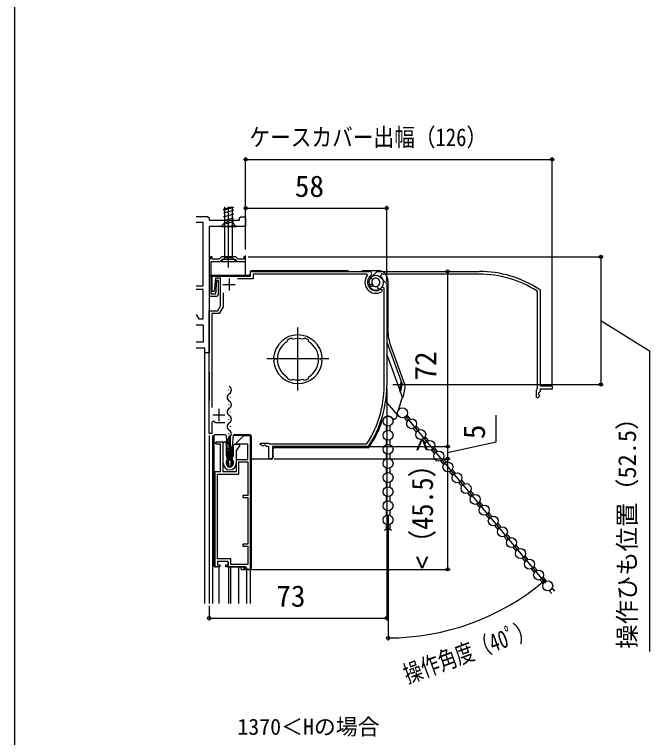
# Model space of a CAD drawing. Units: millimetres, scale not verified. Extents: x -525 to 525, y -783 to 778.
# Drawn here: x -525 to -264, y -374.3 to -77.1 of the extents above; entities that cross this region are included whole.
import ezdxf
from ezdxf.enums import TextEntityAlignment as Align

# ---------------------------------------------------------------- set-up
doc = ezdxf.new("R2010")
doc.units = ezdxf.units.MM
doc.header["$LTSCALE"] = 4
for name, color, linetype in [('0-2_USER1', 3, 'Continuous'), ('0-3_YKK_11', 7, 'Continuous'), ('0-4_YKK_11E', 7, 'Continuous'), ('0-5_YKK_12', 2, 'Continuous'), ('0-6_YKK_13', 4, 'Continuous'), ('0-8_YKK_D', 6, 'Continuous'), ('0-9_YKK_ZWAK', 7, 'Continuous')]:
    doc.layers.add(name, color=color, linetype=linetype)
doc.styles.add('ＭＳ ゴシック', font='')
doc.styles.get('ＭＳ ゴシック').set_extended_font_data('MS Gothic')

msp = doc.modelspace()

# ---------------------------------------------------------------- linework, layer by layer
at = {"layer": '0-3_YKK_11'}
for p, q in [((-436.8, -185.6), (-436.8, -190.6)), ((-374.52, -185.22), (-372, -187.74)), ((-439.3, -188.1), (-434.3, -188.1)), ((-372, -187.74), (-372, -229.7)), ((-398.715, -218.3), (-398.905, -218.506)), ((-398.526, -218.086), (-398.715, -218.3)), ((-406.466, -227.053), (-406.118, -227.227)), ((-441, -239.2), (-441, -244.2)), ((-443.5, -241.7), (-438.5, -241.7)), ((-438.6, -244.9), (-441.21, -244.9))]:
    msp.add_line(p, q, dxfattribs=at)
for points in [[(-441.1, -191.9), (-441.1, -186.5), (-441.9, -186.5), (-442.381, -192), (-444.1, -192), (-444.1, -178.6), (-440.4, -178.6), (-439.5, -177.7), (-434.5, -177.7), (-433.6, -178.6), (-430, -178.6), (-430, -176.7), (-430.8, -176.7), (-430.8, -177.7), (-433.086, -177.7), (-434.086, -176.7), (-439.914, -176.7), (-440.914, -177.7), (-443.7, -177.7), (-443.7, -176.7), (-444.5, -176.7), (-444.5, -177.408), (-444.75, -177.704), (-445, -178)], [(-445, -178), (-445, -192.9), (-442.1, -192.9)], [(-443.126, -244.329), (-443.9, -244.747), (-443.9, -249.4), (-445, -249.4), (-445, -198.9), (-441.455, -198.9), (-440.3, -196.9), (-440.3, -185.5), (-442.419, -185.5), (-442.9, -191), (-443.7, -191), (-443.7, -184.6), (-428, -184.6), (-428, -182.7), (-379.166, -182.7)], [(-379.936, -184.294), (-380.165, -183.8), (-426.9, -183.8), (-426.9, -185.7), (-433.401, -185.7)], [(-377.624, -185.924), (-378.015, -185.929), (-378.22, -185.757), (-378.202, -184.977)], [(-379.252, -188.832), (-378.993, -188.107), (-378.358, -187.876), (-377.992, -188.014)], [(-374.478, -189.934), (-374, -190.175), (-374, -190.778), (-374.143, -191.033)], [(-373.1, -229.7), (-373.1, -189.498), (-373.992, -189.187)], [(-439.2, -191.499), (-439.2, -197.195), (-440.82, -200), (-443.9, -200), (-443.9, -238.653)], [(-412.845, -210.919), (-412.933, -211.172), (-412.907, -211.233), (-413.024, -211.604)], [(-410.534, -210.547), (-410.882, -210.373), (-410.908, -210.312), (-411.151, -210.199)], [(-405.849, -210.199), (-406.092, -210.312), (-406.118, -210.373), (-406.466, -210.547)], [(-403.976, -211.604), (-404.093, -211.233), (-404.067, -211.172), (-404.155, -210.919)], [(-418.095, -218.506), (-418.285, -218.3), (-418.474, -218.086)], [(-418.474, -219.514), (-418.285, -219.3), (-418.095, -219.094)], [(-398.905, -219.094), (-398.715, -219.3), (-398.526, -219.514)], [(-413.024, -225.996), (-412.907, -226.367), (-412.933, -226.428), (-412.845, -226.681)], [(-411.151, -227.401), (-410.908, -227.288), (-410.882, -227.227), (-410.534, -227.053)], [(-406.118, -227.227), (-406.092, -227.288), (-405.849, -227.401)], [(-404.155, -226.681), (-404.067, -226.428), (-404.093, -226.367), (-403.976, -225.996)], [(-379.434, -254.475), (-379.852, -254.7), (-419, -254.7), (-419, -259.7), (-420.4, -259.7), (-420.4, -254.7), (-421.4, -254.7), (-422, -254.1), (-422.4, -254.1), (-422.845, -254.545), (-424.053, -253.915), (-423.902, -253.3), (-420.65, -253.3), (-420.39, -253.45), (-420.13, -253.6), (-380.449, -253.6), (-380.028, -253.37)]]:
    msp.add_lwpolyline(points, dxfattribs=at)
for points in [[(-428.031, -250.2), (-428.031, -305.2), (-429.031, -305.2), (-430.031, -304.2), (-438.131, -304.2), (-438.131, -303.3), (-437.131, -303.3), (-437.131, -302), (-441.531, -302), (-441.531, -303.3), (-440.531, -303.3), (-440.531, -304.2), (-442.531, -304.2), (-442.531, -265), (-440.331, -265), (-440.331, -253.7), (-442.031, -253.7), (-442.531, -253.2), (-442.031, -252.7), (-439.331, -252.7), (-439.331, -265), (-433.731, -265), (-433.731, -260), (-429.031, -260), (-429.031, -253.7), (-433.731, -253.7), (-433.731, -253.2), (-430.731, -250.2)], [(-441.531, -300.8), (-441.531, -266), (-432.731, -266), (-432.731, -261), (-429.031, -261), (-429.031, -274.8), (-431.131, -274.8), (-431.131, -275.6), (-429.031, -275.6), (-429.031, -294.8), (-431.131, -294.8), (-431.131, -295.6), (-429.031, -295.6), (-429.031, -303.2), (-436.131, -303.2), (-436.131, -300.8)]]:
    msp.add_lwpolyline(points, close=True, dxfattribs=at)
for centre, radius, start, end in [((-376.5, -187.2), 4.5, 139.77181, 301.58815), ((-379.166, -183.7), 1, 307.30177, 90), ((-376.5, -187.2), 3.4, 127.30179, 306.48374), ((-376.5, -187.2), 2.8, 44.99999, 127.44415), ((-376.5, -187.2), 1.7, 208.62695, 131.37309), ((-376.5, -187.2), 3.2, 210.67194, 321.60832), ((-442.1, -191.9), 1, 270.00001, 359.99999), ((-408.5, -218.8), 10, 4.09604, 175.90396), ((-408.5, -218.8), 9, 107.12992, 118.87005), ((-408.5, -218.8), 8.5, 76.15413, 103.84587), ((-408.5, -218.8), 9, 61.12994, 72.87007), ((-408.5, -218.8), 8.5, 122.15412, 237.84588), ((-408.5, -218.8), 8.5, 302.15412, 57.84588), ((-408.5, -218.8), 10, 184.09604, 355.90396), ((-408.5, -218.8), 9.6, 178.24271, 181.75729), ((-408.5, -218.8), 9.6, 358.24271, 1.75729), ((-408.5, -218.8), 9, 241.12995, 252.87008), ((-408.5, -218.8), 8.5, 256.15413, 283.84587), ((-408.5, -218.8), 9, 287.12993, 298.87006), ((-417, -229.7), 43.9, 327.37281, 0), ((-417, -229.7), 45, 326.59444, 360), ((-441.21, -241.4), 3.5, 236.80433, 270.00001)]:
    msp.add_arc(centre, radius, start, end, dxfattribs=at)
at = {"layer": '0-4_YKK_11E'}
for p, q in [((-445.5, -160.2), (-450.271, -160.2)), ((-432, -160.2), (-430.5, -160.2)), ((-378.48, -185.22), (-375.96, -182.7)), ((-375.96, -182.7), (-334, -182.7))]:
    msp.add_line(p, q, dxfattribs=at)
for points in [[(-430.5, -160.2), (-430, -160.7), (-430, -164.2), (-445, -164.2), (-445, -216.2), (-446.8, -216.2), (-446.8, -214.2), (-450.271, -214.2)], [(-445.5, -160.2), (-445, -160.7), (-445, -161.7), (-432.5, -161.7), (-432.5, -160.7), (-432, -160.2)], [(-450.271, -188.6), (-447.4, -188.6), (-447.4, -162.6), (-450.271, -162.6)], [(-334, -183.8), (-374.202, -183.8), (-374.513, -184.692)], [(-450.271, -200.395), (-449.229, -202.2), (-447.4, -202.2), (-447.4, -190.2), (-450.271, -190.2)], [(-377.776, -188.324), (-377.771, -188.715), (-377.943, -188.92), (-378.723, -188.902)], [(-374.868, -189.952), (-375.593, -189.693), (-375.824, -189.058), (-375.686, -188.692)], [(-309.225, -190.134), (-309, -190.552), (-309, -229.7), (-304, -229.7), (-304, -231.1), (-309, -231.1), (-309, -232.1), (-309.6, -232.7), (-309.6, -233.1), (-309.155, -233.545), (-309.785, -234.753), (-310.4, -234.602), (-310.4, -231.35), (-310.25, -231.09), (-310.1, -230.83), (-310.1, -191.149), (-310.33, -190.728)], [(-450.271, -204.6), (-447.5, -204.6), (-447.5, -211.8), (-450.271, -211.8)]]:
    msp.add_lwpolyline(points, dxfattribs=at)
for centre, radius, start, end in [((-334, -227.7), 45, 56.59444, 90), ((-334, -227.7), 43.9, 57.37281, 90), ((-376.5, -187.2), 2.8, 134.99999, 217.44415), ((-376.5, -187.2), 1.7, 298.62695, 221.37309), ((-376.5, -187.2), 3.2, 300.67194, 51.60832)]:
    msp.add_arc(centre, radius, start, end, dxfattribs=at)
at = {"layer": '0-5_YKK_12'}
for p, q in [((-430, -184.4), (-430, -176.2)), ((-408.5, -231.637), (-408.5, -205.763)), ((-446.8, -319.194), (-446.8, -215.7)), ((-395.763, -218.7), (-421.237, -218.7)), ((-437.078, -231.387), (-437.078, -231.587)), ((-436.318, -234.387), (-436.318, -234.587)), ((-437.078, -237.387), (-437.078, -237.587)), ((-436.318, -240.387), (-436.318, -240.587)), ((-437.078, -243.387), (-437.078, -243.587)), ((-436.318, -246.387), (-436.318, -246.587)), ((-437.078, -249.387), (-437.078, -249.587)), ((-445, -250.2), (-445, -319.194)), ((-443.5, -319.194), (-443.5, -250.2)), ((-436.318, -252.387), (-436.318, -252.587)), ((-428.004, -319.194), (-428.005, -250.24)), ((-437.078, -255.387), (-437.078, -255.587)), ((-436.318, -258.387), (-436.318, -258.587)), ((-440.9, -319.194), (-440.9, -304.2)), ((-436.95, -319.194), (-436.95, -304.2)), ((-436.05, -319.194), (-436.05, -304.2)), ((-432.8, -319.194), (-432.8, -304.2)), ((-429.5, -319.194), (-429.5, -305.2))]:
    msp.add_line(p, q, dxfattribs=at)
for centre, start, end in [((-437.536, -231.487), 299.20254, 60.79746), ((-435.86, -234.487), 119.20254, 240.79746), ((-437.536, -237.487), 299.20254, 60.79746), ((-435.86, -240.487), 119.20254, 240.79746), ((-437.536, -243.487), 299.20254, 60.79746), ((-435.86, -246.487), 119.20254, 240.79746), ((-437.536, -249.487), 299.20254, 60.79746), ((-435.86, -252.487), 119.20254, 240.79746), ((-437.536, -255.487), 299.20254, 60.79746), ((-435.86, -258.487), 119.20254, 193.92959)]:
    msp.add_arc(centre, 1.718, start, end, dxfattribs=at)
at = {"layer": '0-6_YKK_13'}
for p, q in [((-439.1, -157.114), (-435.689, -156.2)), ((-439.1, -157.455), (-434.9, -156.329)), ((-439.1, -158.667), (-434.9, -157.542)), ((-438.55, -162.65), (-438.55, -156.2)), ((-438.55, -177.05), (-438.55, -156.2)), ((-437, -166.7), (-437, -156.2)), ((-437, -181.1), (-437, -156.2)), ((-435.45, -162.65), (-435.45, -156.2)), ((-435.45, -177.05), (-435.45, -156.2)), ((-439.1, -160.22), (-434.9, -159.094)), ((-440.1, -164.2), (-438.55, -162.65)), ((-439.1, -161.773), (-434.9, -160.647)), ((-439.1, -163.326), (-434.9, -162.2)), ((-437.127, -164.35), (-434.9, -163.753)), ((-440.1, -178.6), (-438.55, -177.05)), ((-428.2, -183), (-428.2, -183.9)), ((-388, -182.5), (-427.7, -182.5)), ((-377.6, -182.5), (-382, -182.5)), ((-377.387, -182.378), (-377.6, -182.5)), ((-377.386, -182.378), (-375.525, -182.378)), ((-445, -184.9), (-445, -213.2)), ((-428.7, -184.4), (-444.5, -184.4)), ((-371.527, -186.374), (-371.527, -206.695)), ((-372, -211.762), (-365.689, -229.101)), ((-370.322, -213.526), (-364.686, -229.013)), ((-366.553, -231.697), (-372, -216.733)), ((-445, -224.2), (-445, -235.8)), ((-365.809, -233.743), (-366.439, -232.012)), ((-372.654, -235.884), (-367.784, -241.688)), ((-367.887, -241.565), (-367.855, -241.48)), ((-364.841, -242.82), (-363.565, -244.34)), ((-363.692, -241.856), (-362.416, -243.376)), ((-372.226, -246.158), (-372.226, -248.142)), ((-370.726, -246.158), (-370.726, -248.142)), ((-359.963, -246.299), (-358.688, -247.819)), ((-361.113, -247.264), (-359.837, -248.784)), ((-443.031, -250.4), (-443.031, -303.7)), ((-442.431, -249.9), (-442.531, -249.9)), ((-439.831, -249.9), (-442.431, -249.9)), ((-438.904, -249.9), (-439.831, -249.9)), ((-438.417, -249.9), (-438.904, -249.9)), ((-437.531, -254.388), (-437.92, -250.352)), ((-436.731, -260.4), (-436.731, -250.4)), ((-436.331, -250.4), (-436.731, -250.4)), ((-436.331, -250.4), (-436.331, -260.4)), ((-435.142, -250.352), (-435.531, -254.388)), ((-429, -250.2), (-435.3, -250.2)), ((-434.22, -249.9), (-434.645, -249.9)), ((-430.498, -249.9), (-434.22, -249.9)), ((-430.431, -249.9), (-430.498, -249.9)), ((-430.498, -249.905), (-430.498, -249.9)), ((-428.232, -249.9), (-430.431, -249.9)), ((-428.2, -250.2), (-429, -250.2)), ((-427.731, -250.4), (-427.731, -304.7)), ((-427.7, -259.4), (-427.7, -250.7)), ((-372.226, -251.958), (-372.226, -253.942)), ((-370.726, -251.958), (-370.726, -253.942)), ((-357.384, -251.707), (-356.109, -253.227)), ((-356.235, -250.742), (-354.96, -252.262)), ((-439.231, -261.6), (-439.231, -253.3)), ((-438.731, -252.8), (-438.531, -252.8)), ((-438.031, -253.3), (-438.031, -258.4)), ((-437.531, -262.5), (-437.531, -254.388)), ((-435.531, -254.388), (-436.031, -259.581)), ((-435.531, -254.388), (-435.531, -262.5)), ((-435.031, -258.4), (-435.031, -254.2)), ((-434.531, -253.7), (-433.031, -253.7)), ((-433.311, -255.35), (-433.224, -255.501)), ((-433.137, -255.35), (-433.311, -255.35)), ((-433.051, -254.9), (-432.964, -255.05)), ((-432.731, -254.9), (-433.051, -254.9)), ((-432.531, -254.2), (-432.531, -254.7)), ((-379.598, -255.173), (-418.328, -255.173)), ((-352.507, -255.185), (-351.232, -256.705)), ((-433.831, -256.251), (-433.831, -261.6)), ((-433.657, -256.251), (-433.831, -256.251)), ((-433.571, -255.801), (-433.484, -255.951)), ((-433.397, -255.801), (-433.571, -255.801)), ((-418.827, -255.672), (-418.827, -259.4)), ((-372.226, -257.758), (-372.226, -259.742)), ((-370.726, -257.758), (-370.726, -259.742)), ((-353.656, -256.15), (-352.381, -257.67)), ((-438.031, -260.9), (-438.031, -261.6)), ((-437.531, -258.9), (-437.181, -258.9)), ((-437.181, -260.4), (-437.531, -260.4)), ((-437.233, -260.742), (-436.966, -262.642)), ((-437.031, -259.581), (-437.007, -259.829)), ((-436.981, -259.1), (-436.981, -260.2)), ((-436.126, -260.4), (-436.936, -260.4)), ((-436.709, -260.1), (-436.354, -260.1)), ((-435.829, -260.742), (-436.096, -262.642)), ((-436.081, -260.2), (-436.081, -259.1)), ((-436.055, -259.829), (-436.031, -259.581)), ((-436.031, -259.581), (-436.031, -263)), ((-435.881, -258.9), (-435.531, -258.9)), ((-435.531, -260.4), (-435.881, -260.4)), ((-435.031, -261.6), (-435.031, -260.9)), ((-421.179, -259.9), (-427.2, -259.9)), ((-421.096, -259.9), (-421.179, -259.9)), ((-419.327, -259.9), (-421.096, -259.9)), ((-349.928, -260.593), (-348.653, -262.113)), ((-348.779, -259.629), (-347.504, -261.149)), ((-436.031, -263), (-437.031, -263)), ((-436.393, -262.9), (-436.669, -262.9)), ((-372.226, -263.558), (-372.226, -265.542)), ((-370.726, -263.558), (-370.726, -265.542)), ((-345.051, -264.072), (-343.775, -265.592)), ((-346.2, -265.036), (-344.924, -266.556)), ((-372.226, -269.358), (-372.226, -271.342)), ((-370.726, -269.358), (-370.726, -271.342)), ((-342.472, -269.479), (-341.196, -270.999)), ((-341.323, -268.515), (-340.047, -270.035)), ((-337.594, -272.958), (-336.319, -274.478)), ((-372.226, -275.158), (-372.226, -277.142)), ((-370.726, -275.158), (-370.726, -277.142)), ((-338.744, -273.922), (-337.468, -275.442)), ((-335.015, -278.365), (-333.74, -279.885)), ((-333.866, -277.401), (-332.591, -278.921)), ((-372.226, -280.958), (-372.226, -282.942)), ((-370.726, -280.958), (-370.726, -282.942)), ((-330.138, -281.844), (-328.863, -283.364)), ((-331.287, -282.808), (-330.012, -284.328)), ((-372.226, -286.758), (-372.226, -288.742)), ((-370.726, -286.758), (-370.726, -288.742)), ((-327.559, -287.251), (-326.284, -288.771)), ((-326.41, -286.287), (-325.134, -287.807)), ((-322.682, -290.73), (-321.406, -292.25)), ((-323.831, -291.694), (-322.555, -293.214)), ((-320.103, -296.137), (-318.827, -297.657)), ((-318.954, -295.173), (-317.678, -296.693)), ((-315.225, -299.616), (-313.95, -301.136)), ((-441.433, -301.99), (-441.431, -302)), ((-316.375, -300.58), (-315.099, -302.1)), ((-442.531, -304.2), (-442.426, -304.2)), ((-442.426, -304.2), (-442.168, -304.2)), ((-442.168, -304.2), (-442.031, -304.2)), ((-436.631, -304.2), (-430.232, -304.2)), ((-432.031, -304.2), (-432.031, -304.7)), ((-431.531, -305.2), (-430.756, -305.2)), ((-430.756, -304.2), (-430.756, -305.2)), ((-430.756, -305.2), (-430.256, -305.2)), ((-430.337, -304.2), (-430.152, -304.384)), ((-430.256, -305.2), (-430.256, -304.28)), ((-430.256, -305.2), (-429.731, -305.2)), ((-429.731, -304.7), (-430.232, -304.2)), ((-429.852, -304.698), (-429.852, -304.7)), ((-429.852, -304.7), (-429.731, -304.7)), ((-312.646, -305.023), (-311.371, -306.543)), ((-311.497, -304.059), (-310.222, -305.579)), ((-307.769, -308.502), (-306.494, -310.022)), ((-308.918, -309.466), (-307.643, -310.986)), ((-305.19, -313.909), (-304.183, -315.109)), ((-304.041, -312.945), (-303.01, -314.174))]:
    msp.add_line(p, q, dxfattribs=at)
for points in [[(-440.1, -164.2), (-433.9, -164.2), (-435.45, -162.65), (-438.55, -162.65)], [(-440.1, -178.6), (-433.9, -178.6), (-435.45, -177.05), (-438.55, -177.05)], [(-371.527, -186.374), (-371.588, -185.68), (-371.768, -185.007), (-372.062, -184.375), (-372.462, -183.805), (-372.955, -183.312), (-373.526, -182.913), (-374.158, -182.619), (-374.831, -182.439), (-375.525, -182.378)], [(-366.439, -232.012), (-366.456, -231.965), (-366.473, -231.917), (-366.49, -231.87), (-366.507, -231.824), (-366.524, -231.779), (-366.539, -231.736), (-366.553, -231.697), (-366.572, -231.632), (-366.582, -231.567), (-366.583, -231.502), (-366.576, -231.439)], [(-365.683, -234.089), (-365.685, -234.082), (-365.692, -234.063), (-365.702, -234.036), (-365.713, -234.005), (-365.726, -233.971), (-365.739, -233.935), (-365.753, -233.897), (-365.766, -233.859), (-365.78, -233.821), (-365.794, -233.782), (-365.809, -233.743)], [(-369.626, -243.03), (-369.538, -243.121), (-369.439, -243.201), (-369.331, -243.267), (-369.215, -243.319), (-369.093, -243.356), (-368.967, -243.378), (-368.84, -243.383), (-368.713, -243.372), (-368.589, -243.344), (-368.469, -243.301), (-368.355, -243.244), (-368.25, -243.172), (-368.155, -243.087), (-368.071, -242.992), (-368.001, -242.886), (-367.944, -242.773)], [(-437.031, -263), (-437.031, -259.581), (-437.531, -254.388)], [(-418.827, -255.672), (-418.819, -255.585), (-418.797, -255.501), (-418.76, -255.422), (-418.71, -255.351), (-418.649, -255.29), (-418.578, -255.24), (-418.499, -255.203), (-418.415, -255.181), (-418.328, -255.173)], [(-437.131, -302.3), (-437.131, -304.2), (-436.631, -304.2)], [(-429.731, -304.7), (-429.731, -305.2), (-428.231, -305.2)]]:
    msp.add_lwpolyline(points, dxfattribs=at)
for centre in [(-365.493, -240.877), (-371.476, -244.25), (-361.764, -245.32), (-371.476, -250.05), (-358.036, -249.763), (-354.308, -254.206), (-371.476, -255.85), (-350.58, -258.649), (-371.476, -261.65), (-346.852, -263.092), (-371.476, -267.45), (-343.124, -267.535), (-339.395, -271.978), (-371.476, -273.25), (-335.667, -276.421), (-371.476, -279.05), (-331.939, -280.864), (-371.476, -284.85), (-328.211, -285.307), (-324.483, -289.751), (-320.755, -294.194), (-317.026, -298.637), (-313.298, -303.08), (-309.57, -307.523), (-305.842, -311.966)]:
    msp.add_circle(centre, 2.05, dxfattribs=at)
for centre, radius, start, end in [((-388, -183), 0.5, 36.8699, 90), ((-382, -183), 0.5, 90, 143.1301), ((-351.555, -206.695), 19.971, 179.99979, 200.00021), ((-417, -222), 51.3, 349.40283, 353.19526), ((-417, -222), 51.8, 348.97096, 352.12052), ((-417, -222), 53.273, 346.92213, 350.20931), ((-368.44, -230.38), 3.995, 350.2087, 20.00061), ((-417, -222), 52.865, 338.37758, 346.61931), ((-365.401, -233.986), 0.3, 200, 346.92213), ((-371.476, -244.6), 2.427, 40.31723, 161.87659), ((-417, -222), 53.273, 337.04979, 337.71834), ((-368.167, -242.009), 0.5, 337.71834, 40), ((-417, -229.7), 45.473, 326.26932, 341.87659), ((-438.417, -250.4), 0.5, 5.5, 90), ((-434.645, -250.4), 0.5, 90, 174.5), ((-428.231, -250.4), 0.5, 0.03924, 89.96081), ((-428.2, -250.7), 0.5, 0, 90), ((-438.731, -253.3), 0.5, 90, 180), ((-438.531, -253.3), 0.5, 0, 90), ((-434.531, -254.2), 0.5, 90, 180), ((-433.397, -255.601), 0.2, 270, 30), ((-433.137, -255.15), 0.2, 270, 30), ((-433.031, -254.2), 0.5, 0, 90), ((-432.731, -254.7), 0.2, 270, 0), ((-379.598, -254.673), 0.5, 270, 326.26932), ((-437.531, -258.4), 0.5, 180, 270), ((-435.531, -258.4), 0.5, 270, 0), ((-433.657, -256.051), 0.2, 270, 30), ((-437.531, -260.9), 0.5, 90, 180), ((-436.936, -260.7), 0.3, 90, 188), ((-437.181, -259.1), 0.2, 0, 90), ((-437.181, -260.2), 0.2, 270, 0), ((-436.709, -259.8), 0.3, 185.5, 270), ((-436.354, -259.8), 0.3, 270, 354.5), ((-436.126, -260.7), 0.3, 352, 90), ((-435.881, -259.1), 0.2, 90, 180), ((-435.881, -260.2), 0.2, 180, 270), ((-435.531, -260.9), 0.5, 0, 90), ((-427.2, -259.4), 0.5, 180, 270), ((-419.327, -259.4), 0.5, 270, 0), ((-436.531, -261.6), 2.7, 180, 0), ((-436.531, -261.6), 1.5, 180, 0), ((-437.031, -262.5), 0.5, 180, 270), ((-436.669, -262.6), 0.3, 188, 270), ((-436.393, -262.6), 0.3, 270, 352), ((-436.031, -262.5), 0.5, 270, 0), ((-371.476, -290.65), 2.05, 45.87345, 134.12655), ((-431.531, -304.7), 0.5, 180, 270), ((-428.231, -304.7), 0.5, 270, 0)]:
    msp.add_arc(centre, radius, start, end, dxfattribs=at)
for centre, major_axis, ratio, start_param, end_param in [((-428.7, -183.9), (0.354, -0.354), 0.998783, 5.4983961, 7.0679745), ((-427.7, -183), (-0.354, 0.354), 0.998783, 5.4983961, 7.0679745), ((-444.5, -184.9), (-0.224, 0.448), 0.999239, 5.819964, 7.3901513), ((-442.531, -250.4), (0.5, 0), 0.999962, 1.5707963, 3.1415927), ((-428.232, -250.4), (-0.527, 0), 0.948965, 4.7110867, 4.712389), ((-442.531, -303.7), (-0.5, 0), 0.999962, 6.2831853, 7.8539816), ((-442.426, -303.7), (-0.5, 0), 0.999962, 1.5620697, 1.5707963), ((-430.152, -304.4), (-0.3, 0.3), 0.026186, 3.1154127, 4.7385689)]:
    msp.add_ellipse(centre, major_axis=major_axis, ratio=ratio, start_param=start_param, end_param=end_param, dxfattribs=at)
at = {"layer": '0-8_YKK_D'}
for p, q in [((-430, -173.7), (-430, -135.7)), ((-430, -136.7), (-304, -136.7)), ((-304, -229), (-304, -135.7)), ((-430, -173.7), (-430, -155.7)), ((-430, -156.7), (-372, -156.7)), ((-372, -186.947), (-372, -155.7)), ((-429, -176.7), (-283, -176.7)), ((-284, -176.7), (-284, -229.197)), ((-351, -182.7), (-346, -182.7)), ((-347, -182.7), (-347, -254.7)), ((-372, -230.7), (-372, -326.2)), ((-369.5, -229.197), (-283, -229.197)), ((-340.539, -270.424), (-364.322, -242.08)), ((-378.852, -254.7), (-346, -254.7)), ((-378.852, -254.7), (-346, -254.7)), ((-347, -254.7), (-347, -259.7)), ((-418.3, -259.7), (-346, -259.7)), ((-418.3, -259.7), (-346, -259.7)), ((-347, -259.7), (-347, -305.2)), ((-340.539, -270.524), (-306.737, -310.808)), ((-371.476, -283.1), (-371.476, -334.371)), ((-427.531, -305.2), (-346, -305.2)), ((-445, -320.194), (-445, -326.2)), ((-445, -325.2), (-372, -325.2))]:
    msp.add_line(p, q, dxfattribs=at)
for points in [[(-284, -202.948), (-264, -215.323), (-264, -338.982)], [(-347, -257.2), (-327, -252.759), (-327, -241.804)]]:
    msp.add_lwpolyline(points, dxfattribs=at)
for centre in [(-430, -136.7), (-304, -136.7), (-430, -156.7), (-372, -156.7), (-284, -176.7), (-347, -182.7), (-284, -229.197), (-347, -254.7), (-347, -254.7), (-347, -259.7), (-347, -259.7), (-347, -305.2), (-307.38, -310.042), (-445, -325.2), (-372, -325.2), (-371.476, -333.371)]:
    msp.add_circle(centre, 0.637, dxfattribs=at)
msp.add_arc((-371.476, -233.654), 99.717, 270, 310, dxfattribs=at)
at = {"layer": '0-9_YKK_ZWAK'}
msp.add_line((-525, 747.3), (-525, -782.7), dxfattribs=at)

# ---------------------------------------------------------------- texts
at = {"layer": '0-2_USER1', "style": 'ＭＳ ゴシック'}
msp.add_text('1370＜Hの場合', height=6.598, dxfattribs=at).set_placement((-433.381, -375.183), align=Align.BOTTOM_LEFT)
at = {"layer": '0-8_YKK_D', "style": 'ＭＳ ゴシック', "width": 0.85}
msp.add_text('ケースカバー出幅（126）', height=7.331, dxfattribs=at).set_placement((-428.456, -133.393), align=Align.BOTTOM_LEFT)
at = {"layer": '0-8_YKK_D', "style": 'ＭＳ ゴシック'}
for s, p in [('58', (-409.761, -154.7)), ('73', (-417.364, -323.2))]:
    msp.add_text(s, height=8.798, dxfattribs=at).set_placement(p, align=Align.BOTTOM_LEFT)
for s, height, p in [('72', 8.798, (-349, -227.564)), ('5', 8.798, (-329, -251.645)), ('操作ひも位置（52.5）', 7.331, (-267.364, -337.834))]:
    msp.add_text(s, height=height, rotation=90, dxfattribs=at).set_placement(p, align=Align.BOTTOM_LEFT)
for s, height, rotation, width, p in [('<（45.5）>', 8.798, 90, 0.9, (-350.364, -305.124)), ('操作角度（40ﾟ）', 7.331, 20.133, 0.75, (-362.738, -354.245))]:
    msp.add_text(s, height=height, rotation=rotation, dxfattribs=dict(at, width=width)).set_placement(p, align=Align.BOTTOM_LEFT)

doc.saveas('drawing.dxf')
